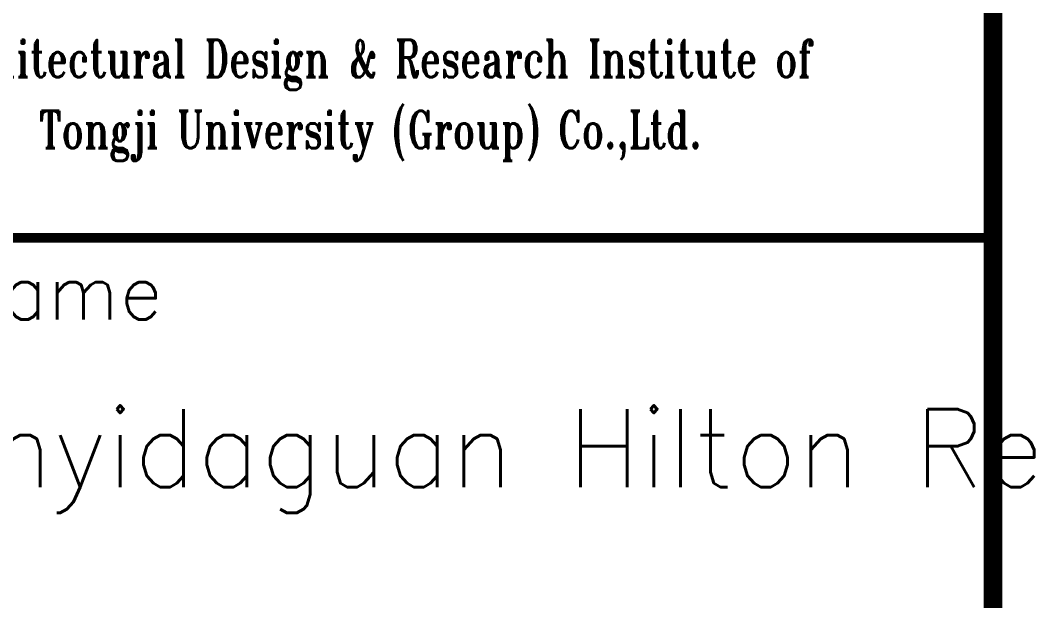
# Model space of a CAD drawing. Extents: x -176901 to -114027, y 26213 to 68263.
# Drawn here: x -121075 to -117824, y 40748 to 42611 of the extents above; entities that cross this region are included whole.
import ezdxf
from ezdxf.enums import TextEntityAlignment as Align

# ---------------------------------------------------------------- set-up
doc = ezdxf.new("R2010")
doc.units = 0
doc.header["$LTSCALE"] = 1000
doc.header["$MEASUREMENT"] = 0
doc.layers.get('0').update_dxf_attribs({"linetype": 'CONTINUOUS'})
doc.layers.add('图框', color=7, linetype='CONTINUOUS')
doc.styles.add('TKZ1_tjhts.shx', font='tjromant.shx', dxfattribs={"bigfont": 'tjhts.shx'})
doc.styles.add('TONGJI-FONT', font='simplex.shx', dxfattribs={"width": 0.65})

# ---------------------------------------------------------------- blocks, each defined once
blk = doc.blocks.new('TJAD_TK_LOGO')
at = {"style": 'TKZ1_tjhts.shx', "width": 0.7}
for s, p in [('Architectural Design & Research Institute of', (0.6, -1.0814)), ('Tongji University (Group) Co.,Ltd.', (0.6, -1.2887))]:
    blk.add_text(s, height=0.108983, dxfattribs=at).set_placement(p, align=Align.MIDDLE_CENTER)
blk = doc.blocks.new('TJAD_TK_A0')
at = {"layer": '图框', "const_width": 1.2}
blk.add_lwpolyline([(2152, -431.703), (2152, 389.297), (998, 389.297), (998, -431.703)], close=True, dxfattribs=at)
at = {"layer": '图框', "const_width": 0.6}
blk.add_lwpolyline([(2072, -127.703), (2152, -127.703)], dxfattribs=at)
at = {"color": 1, "xscale": 22.02171320475958, "yscale": 22.02171320475958, "zscale": 22.02171320475958}
blk.add_blockref('TJAD_TK_LOGO', (2098.787, -92.377), dxfattribs=at)
at = {"layer": '图框', "style": 'TONGJI-FONT'}
for s, height, p in [('Project Name', 3.6, (2082, -131.155)), ('Huangshan Yuanyidaguan Hilton Resort Hotel', 5, (2112, -141.203))]:
    blk.add_text(s, height=height, dxfattribs=at).set_placement(p, align=Align.MIDDLE_CENTER)

msp = doc.modelspace()

# ---------------------------------------------------------------- block references
at = {"layer": '图框', "xscale": 50, "yscale": 50, "zscale": 50}
msp.add_blockref('TJAD_TK_A0', (-225550.9, 48298.1), dxfattribs=at)

doc.saveas('drawing.dxf')
